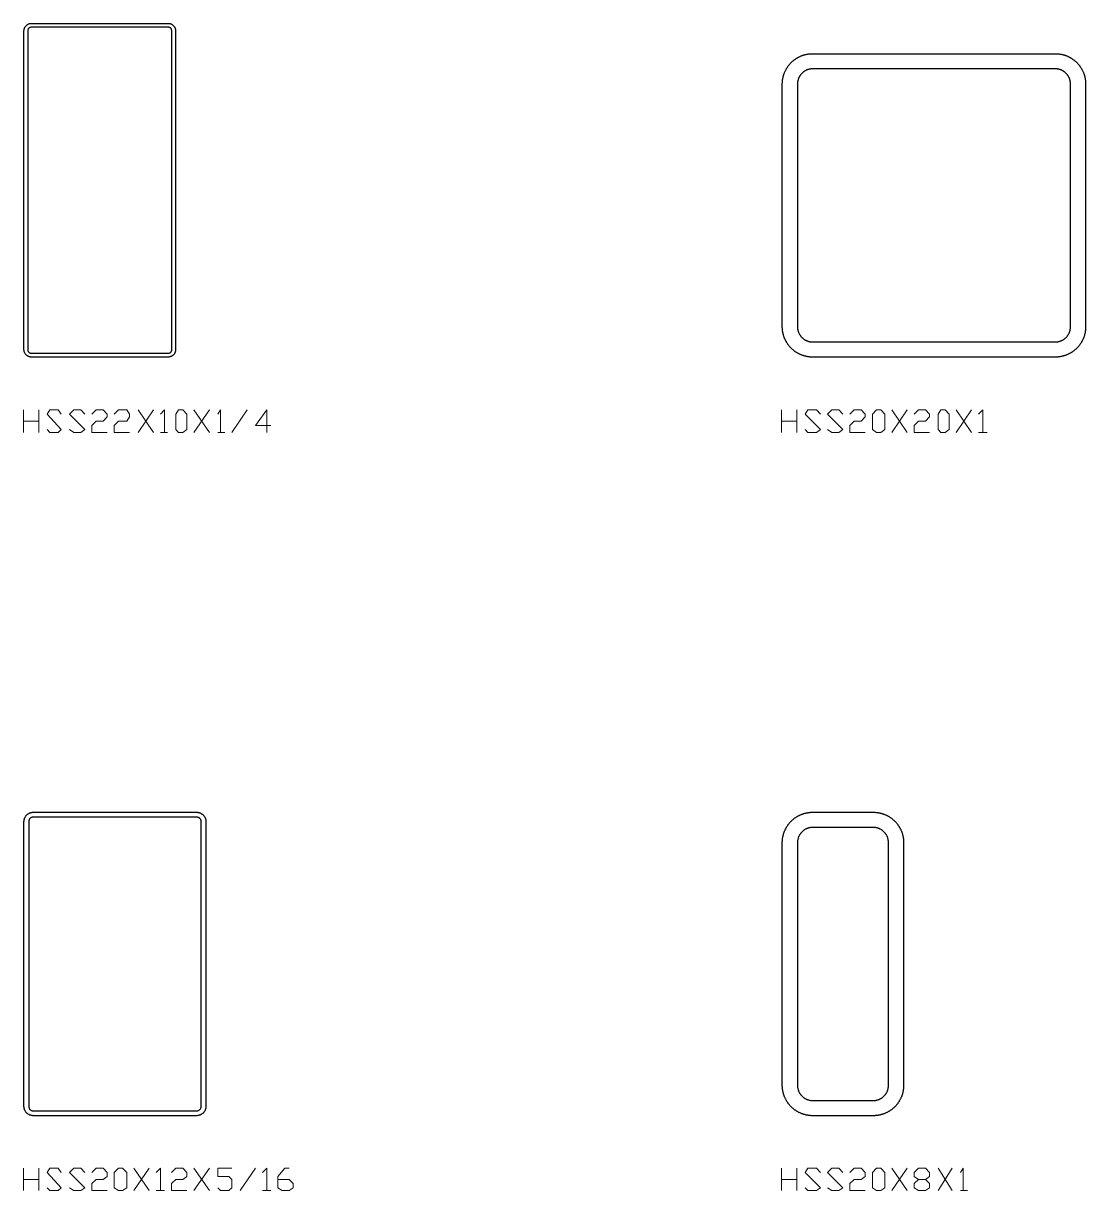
# Model space of a CAD drawing. Header units: inches. Extents: x 0 to 975, y -1305 to 34.
# Drawn here: x 650 to 720, y -204.9 to -128 of the extents above; entities that cross this region are included whole.
import ezdxf

# ---------------------------------------------------------------- set-up
doc = ezdxf.new("R2010")
doc.units = ezdxf.units.IN
doc.header["$MEASUREMENT"] = 0
doc.layers.add('AISC_STEEL', color=7, linetype='Continuous')

msp = doc.modelspace()

# ---------------------------------------------------------------- linework, layer by layer
at = {"color": 3, "lineweight": 0}
for p, q in [((649.959, -154.959), (649.959, -153.484)), ((650.973, -153.484), (650.973, -154.959)), ((657.521, -153.484), (658.535, -154.959)), ((657.521, -154.959), (658.535, -153.484)), ((661.209, -153.484), (662.224, -154.959)), ((661.209, -154.959), (662.224, -153.484)), ((663.699, -154.959), (664.714, -153.484)), ((699.94, -154.959), (699.94, -153.484)), ((700.955, -153.484), (700.955, -154.959)), ((707.226, -153.484), (708.24, -154.959)), ((707.226, -154.959), (708.24, -153.484)), ((711.468, -153.484), (712.482, -154.959)), ((711.468, -154.959), (712.482, -153.484)), ((649.959, -154.221), (650.973, -154.221)), ((699.94, -154.221), (700.955, -154.221)), ((658.996, -154.959), (659.457, -154.959)), ((660.195, -154.959), (660.195, -154.959)), ((662.777, -154.959), (663.238, -154.959)), ((706.211, -154.959), (706.211, -154.959)), ((710.453, -154.959), (710.453, -154.959)), ((712.943, -154.959), (713.496, -154.959)), ((649.959, -204.941), (649.959, -203.465)), ((650.973, -203.465), (650.973, -204.941)), ((657.244, -203.465), (658.259, -204.941)), ((657.244, -204.941), (658.259, -203.465)), ((661.209, -203.465), (662.224, -204.941)), ((661.209, -204.941), (662.224, -203.465)), ((664.253, -204.941), (665.267, -203.465)), ((699.94, -204.941), (699.94, -203.465)), ((700.955, -203.465), (700.955, -204.941)), ((707.226, -203.465), (708.24, -204.941)), ((707.226, -204.941), (708.24, -203.465)), ((710.269, -203.465), (711.191, -204.941)), ((710.269, -204.941), (711.191, -203.465)), ((649.959, -204.203), (650.973, -204.203)), ((699.94, -204.203), (700.955, -204.203)), ((656.23, -204.941), (656.23, -204.941)), ((658.72, -204.941), (659.273, -204.941)), ((665.728, -204.941), (666.281, -204.941)), ((706.211, -204.941), (706.211, -204.941)), ((711.744, -204.941), (712.205, -204.941))]:
    msp.add_line(p, q, dxfattribs=at)
for points in [[(651.527, -154.775), (651.711, -154.959), (652.264, -154.959), (652.449, -154.775), (651.527, -153.76), (651.711, -153.484), (652.264, -153.484), (652.449, -153.76)], [(653.002, -154.775), (653.279, -154.959), (653.74, -154.959), (654.017, -154.775), (653.002, -153.76), (653.279, -153.484), (653.74, -153.484), (654.017, -153.76)], [(654.478, -153.76), (654.754, -153.484), (655.215, -153.484), (655.492, -153.76), (655.492, -153.945), (655.215, -154.221), (654.754, -154.221), (654.478, -154.498), (654.478, -154.959), (655.492, -154.959)], [(655.953, -153.76), (656.23, -153.484), (656.783, -153.484), (656.968, -153.76), (656.968, -153.945), (656.783, -154.221), (656.23, -154.221), (655.953, -154.498), (655.953, -154.959), (656.968, -154.959)], [(658.996, -153.76), (659.273, -153.484), (659.273, -154.959)], [(662.777, -153.76), (662.962, -153.484), (662.962, -154.959)], [(666.281, -154.498), (665.267, -154.498), (666.005, -153.484), (666.005, -154.959)], [(701.508, -154.775), (701.693, -154.959), (702.246, -154.959), (702.523, -154.775), (701.508, -153.76), (701.693, -153.484), (702.246, -153.484), (702.523, -153.76)], [(702.984, -154.775), (703.26, -154.959), (703.721, -154.959), (703.998, -154.775), (702.984, -153.76), (703.26, -153.484), (703.721, -153.484), (703.998, -153.76)], [(704.459, -153.76), (704.736, -153.484), (705.197, -153.484), (705.473, -153.76), (705.473, -153.945), (705.197, -154.221), (704.736, -154.221), (704.459, -154.498), (704.459, -154.959), (705.473, -154.959)], [(708.701, -153.76), (708.978, -153.484), (709.439, -153.484), (709.715, -153.76), (709.715, -153.945), (709.439, -154.221), (708.978, -154.221), (708.701, -154.498), (708.701, -154.959), (709.715, -154.959)], [(712.943, -153.76), (713.22, -153.484), (713.22, -154.959)], [(651.527, -204.756), (651.711, -204.941), (652.264, -204.941), (652.449, -204.756), (651.527, -203.742), (651.711, -203.465), (652.264, -203.465), (652.449, -203.742)], [(653.002, -204.756), (653.279, -204.941), (653.74, -204.941), (654.017, -204.756), (653.002, -203.742), (653.279, -203.465), (653.74, -203.465), (654.017, -203.742)], [(654.478, -203.742), (654.754, -203.465), (655.215, -203.465), (655.492, -203.742), (655.492, -204.018), (655.215, -204.203), (654.754, -204.203), (654.478, -204.479), (654.478, -204.941), (655.492, -204.941)], [(658.72, -203.742), (658.996, -203.465), (658.996, -204.941)], [(659.734, -203.742), (660.011, -203.465), (660.472, -203.465), (660.748, -203.742), (660.748, -204.018), (660.472, -204.203), (660.011, -204.203), (659.734, -204.479), (659.734, -204.941), (660.748, -204.941)], [(662.777, -204.756), (662.962, -204.941), (663.515, -204.941), (663.699, -204.756), (663.699, -204.203), (663.515, -204.018), (662.777, -204.018), (662.777, -203.465), (663.699, -203.465)], [(665.728, -203.742), (666.005, -203.465), (666.005, -204.941)], [(666.742, -204.203), (667.48, -204.203), (667.757, -204.479), (667.757, -204.756), (667.48, -204.941), (667.019, -204.941), (666.742, -204.756), (666.742, -204.018), (667.204, -203.465), (667.48, -203.465)], [(701.508, -204.756), (701.693, -204.941), (702.246, -204.941), (702.523, -204.756), (701.508, -203.742), (701.693, -203.465), (702.246, -203.465), (702.523, -203.742)], [(702.984, -204.756), (703.26, -204.941), (703.721, -204.941), (703.998, -204.756), (702.984, -203.742), (703.26, -203.465), (703.721, -203.465), (703.998, -203.742)], [(704.459, -203.742), (704.736, -203.465), (705.197, -203.465), (705.473, -203.742), (705.473, -204.018), (705.197, -204.203), (704.736, -204.203), (704.459, -204.479), (704.459, -204.941), (705.473, -204.941)], [(709.439, -204.203), (709.715, -204.479), (709.715, -204.756), (709.439, -204.941), (708.978, -204.941), (708.701, -204.756), (708.701, -204.479), (708.978, -204.203), (709.439, -204.203), (709.715, -204.018), (709.715, -203.742), (709.439, -203.465), (708.978, -203.465), (708.701, -203.742), (708.701, -204.018), (708.978, -204.203)], [(711.744, -203.742), (711.929, -203.465), (711.929, -204.941)]]:
    msp.add_lwpolyline(points, dxfattribs=at)
for points in [[(660.195, -154.959), (660.011, -154.775), (660.011, -153.76), (660.195, -153.484), (660.472, -153.484), (660.748, -153.76), (660.748, -154.775), (660.472, -154.959)], [(706.211, -154.959), (705.935, -154.775), (705.935, -153.76), (706.211, -153.484), (706.488, -153.484), (706.764, -153.76), (706.764, -154.775), (706.488, -154.959)], [(710.453, -154.959), (710.269, -154.775), (710.269, -153.76), (710.453, -153.484), (710.73, -153.484), (711.006, -153.76), (711.006, -154.775), (710.73, -154.959)], [(656.23, -204.941), (655.953, -204.756), (655.953, -203.742), (656.23, -203.465), (656.506, -203.465), (656.783, -203.742), (656.783, -204.756), (656.506, -204.941)], [(706.211, -204.941), (705.935, -204.756), (705.935, -203.742), (706.211, -203.465), (706.488, -203.465), (706.764, -203.742), (706.764, -204.756), (706.488, -204.941)]]:
    msp.add_lwpolyline(points, close=True, dxfattribs=at)
at = {"layer": 'AISC_STEEL'}
for points in [[(659.5, -128), (659.529, -128.001), (659.558, -128.003), (659.587, -128.008), (659.615, -128.013), (659.643, -128.021), (659.671, -128.03), (659.698, -128.041), (659.724, -128.053), (659.75, -128.067), (659.775, -128.082), (659.799, -128.099), (659.821, -128.117), (659.843, -128.136), (659.864, -128.157), (659.883, -128.179), (659.901, -128.201), (659.918, -128.225), (659.933, -128.25), (659.947, -128.276), (659.959, -128.302), (659.97, -128.329), (659.979, -128.357), (659.987, -128.385), (659.992, -128.413), (659.997, -128.442), (659.999, -128.471), (660, -128.5), (660, -149.5), (659.999, -149.529), (659.997, -149.558), (659.992, -149.587), (659.987, -149.615), (659.979, -149.643), (659.97, -149.671), (659.959, -149.698), (659.947, -149.724), (659.933, -149.75), (659.918, -149.775), (659.901, -149.799), (659.883, -149.821), (659.864, -149.843), (659.843, -149.864), (659.821, -149.883), (659.799, -149.901), (659.775, -149.918), (659.75, -149.933), (659.724, -149.947), (659.698, -149.959), (659.671, -149.97), (659.643, -149.979), (659.615, -149.987), (659.587, -149.992), (659.558, -149.997), (659.529, -149.999), (659.5, -150), (650.5, -150), (650.471, -149.999), (650.442, -149.997), (650.413, -149.992), (650.385, -149.987), (650.357, -149.979), (650.329, -149.97), (650.302, -149.959), (650.276, -149.947), (650.25, -149.933), (650.225, -149.918), (650.201, -149.901), (650.179, -149.883), (650.157, -149.864), (650.136, -149.843), (650.117, -149.821), (650.099, -149.799), (650.082, -149.775), (650.067, -149.75), (650.053, -149.724), (650.041, -149.698), (650.03, -149.671), (650.021, -149.643), (650.013, -149.615), (650.008, -149.587), (650.003, -149.558), (650.001, -149.529), (650, -149.5), (650, -128.5), (650.001, -128.471), (650.003, -128.442), (650.008, -128.413), (650.013, -128.385), (650.021, -128.357), (650.03, -128.329), (650.041, -128.302), (650.053, -128.276), (650.067, -128.25), (650.082, -128.225), (650.099, -128.201), (650.117, -128.179), (650.136, -128.157), (650.157, -128.136), (650.179, -128.117), (650.201, -128.099), (650.225, -128.082), (650.25, -128.067), (650.276, -128.053), (650.302, -128.041), (650.329, -128.03), (650.357, -128.021), (650.385, -128.013), (650.413, -128.008), (650.442, -128.003), (650.471, -128.001), (650.5, -128)], [(650.5, -128.25), (650.472, -128.252), (650.444, -128.256), (650.417, -128.264), (650.392, -128.275), (650.367, -128.288), (650.344, -128.305), (650.323, -128.323), (650.305, -128.344), (650.288, -128.367), (650.275, -128.392), (650.264, -128.417), (650.256, -128.444), (650.252, -128.472), (650.25, -128.5), (650.25, -149.5), (650.252, -149.528), (650.256, -149.556), (650.264, -149.583), (650.275, -149.608), (650.288, -149.633), (650.305, -149.656), (650.323, -149.677), (650.344, -149.695), (650.367, -149.712), (650.392, -149.725), (650.417, -149.736), (650.444, -149.744), (650.472, -149.748), (650.5, -149.75), (659.5, -149.75), (659.528, -149.748), (659.556, -149.744), (659.583, -149.736), (659.608, -149.725), (659.633, -149.712), (659.656, -149.695), (659.677, -149.677), (659.695, -149.656), (659.712, -149.633), (659.725, -149.608), (659.736, -149.583), (659.744, -149.556), (659.748, -149.528), (659.75, -149.5), (659.75, -128.5), (659.748, -128.472), (659.744, -128.444), (659.736, -128.417), (659.725, -128.392), (659.712, -128.367), (659.695, -128.344), (659.677, -128.323), (659.656, -128.305), (659.633, -128.288), (659.608, -128.275), (659.583, -128.264), (659.556, -128.256), (659.528, -128.252), (659.5, -128.25)], [(718, -130), (718.033, -130), (718.065, -130.001), (718.098, -130.002), (718.131, -130.004), (718.163, -130.007), (718.196, -130.01), (718.229, -130.013), (718.261, -130.017), (718.293, -130.022), (718.326, -130.027), (718.358, -130.032), (718.39, -130.038), (718.422, -130.045), (718.454, -130.052), (718.486, -130.06), (718.518, -130.068), (718.549, -130.077), (718.581, -130.086), (718.612, -130.096), (718.643, -130.106), (718.674, -130.117), (718.705, -130.128), (718.735, -130.14), (718.765, -130.152), (718.795, -130.165), (718.825, -130.178), (718.855, -130.192), (718.885, -130.206), (718.914, -130.221), (718.943, -130.236), (718.972, -130.252), (719, -130.268), (719.028, -130.285), (719.056, -130.302), (719.084, -130.319), (719.111, -130.337), (719.138, -130.355), (719.165, -130.374), (719.191, -130.394), (719.218, -130.413), (719.243, -130.433), (719.269, -130.454), (719.294, -130.475), (719.319, -130.496), (719.343, -130.518), (719.367, -130.54), (719.391, -130.563), (719.414, -130.586), (719.437, -130.609), (719.46, -130.633), (719.482, -130.657), (719.504, -130.681), (719.525, -130.706), (719.546, -130.731), (719.567, -130.757), (719.587, -130.782), (719.606, -130.809), (719.626, -130.835), (719.645, -130.862), (719.663, -130.889), (719.681, -130.916), (719.698, -130.944), (719.715, -130.972), (719.732, -131), (719.748, -131.028), (719.764, -131.057), (719.779, -131.086), (719.794, -131.115), (719.808, -131.145), (719.822, -131.175), (719.835, -131.205), (719.848, -131.235), (719.86, -131.265), (719.872, -131.295), (719.883, -131.326), (719.894, -131.357), (719.904, -131.388), (719.914, -131.419), (719.923, -131.451), (719.932, -131.482), (719.94, -131.514), (719.948, -131.546), (719.955, -131.578), (719.962, -131.61), (719.968, -131.642), (719.973, -131.674), (719.978, -131.707), (719.983, -131.739), (719.987, -131.771), (719.99, -131.804), (719.993, -131.837), (719.996, -131.869), (719.998, -131.902), (719.999, -131.935), (720, -131.967), (720, -132), (720, -148), (720, -148.033), (719.999, -148.065), (719.998, -148.098), (719.996, -148.131), (719.993, -148.163), (719.99, -148.196), (719.987, -148.229), (719.983, -148.261), (719.978, -148.293), (719.973, -148.326), (719.968, -148.358), (719.962, -148.39), (719.955, -148.422), (719.948, -148.454), (719.94, -148.486), (719.932, -148.518), (719.923, -148.549), (719.914, -148.581), (719.904, -148.612), (719.894, -148.643), (719.883, -148.674), (719.872, -148.705), (719.86, -148.735), (719.848, -148.765), (719.835, -148.795), (719.822, -148.825), (719.808, -148.855), (719.794, -148.885), (719.779, -148.914), (719.764, -148.943), (719.748, -148.972), (719.732, -149), (719.715, -149.028), (719.698, -149.056), (719.681, -149.084), (719.663, -149.111), (719.645, -149.138), (719.626, -149.165), (719.606, -149.191), (719.587, -149.218), (719.567, -149.243), (719.546, -149.269), (719.525, -149.294), (719.504, -149.319), (719.482, -149.343), (719.46, -149.367), (719.437, -149.391), (719.414, -149.414), (719.391, -149.437), (719.367, -149.46), (719.343, -149.482), (719.319, -149.504), (719.294, -149.525), (719.269, -149.546), (719.243, -149.567), (719.218, -149.587), (719.191, -149.606), (719.165, -149.626), (719.138, -149.645), (719.111, -149.663), (719.084, -149.681), (719.056, -149.698), (719.028, -149.715), (719, -149.732), (718.972, -149.748), (718.943, -149.764), (718.914, -149.779), (718.885, -149.794), (718.855, -149.808), (718.825, -149.822), (718.795, -149.835), (718.765, -149.848), (718.735, -149.86), (718.705, -149.872), (718.674, -149.883), (718.643, -149.894), (718.612, -149.904), (718.581, -149.914), (718.549, -149.923), (718.518, -149.932), (718.486, -149.94), (718.454, -149.948), (718.422, -149.955), (718.39, -149.962), (718.358, -149.968), (718.326, -149.973), (718.293, -149.978), (718.261, -149.983), (718.229, -149.987), (718.196, -149.99), (718.163, -149.993), (718.131, -149.996), (718.098, -149.998), (718.065, -149.999), (718.033, -150), (718, -150), (702, -150), (701.967, -150), (701.935, -149.999), (701.902, -149.998), (701.869, -149.996), (701.837, -149.993), (701.804, -149.99), (701.771, -149.987), (701.739, -149.983), (701.707, -149.978), (701.674, -149.973), (701.642, -149.968), (701.61, -149.962), (701.578, -149.955), (701.546, -149.948), (701.514, -149.94), (701.482, -149.932), (701.451, -149.923), (701.419, -149.914), (701.388, -149.904), (701.357, -149.894), (701.326, -149.883), (701.295, -149.872), (701.265, -149.86), (701.235, -149.848), (701.205, -149.835), (701.175, -149.822), (701.145, -149.808), (701.115, -149.794), (701.086, -149.779), (701.057, -149.764), (701.028, -149.748), (701, -149.732), (700.972, -149.715), (700.944, -149.698), (700.916, -149.681), (700.889, -149.663), (700.862, -149.645), (700.835, -149.626), (700.809, -149.606), (700.782, -149.587), (700.757, -149.567), (700.731, -149.546), (700.706, -149.525), (700.681, -149.504), (700.657, -149.482), (700.633, -149.46), (700.609, -149.437), (700.586, -149.414), (700.563, -149.391), (700.54, -149.367), (700.518, -149.343), (700.496, -149.319), (700.475, -149.294), (700.454, -149.269), (700.433, -149.243), (700.413, -149.218), (700.394, -149.191), (700.374, -149.165), (700.355, -149.138), (700.337, -149.111), (700.319, -149.084), (700.302, -149.056), (700.285, -149.028), (700.268, -149), (700.252, -148.972), (700.236, -148.943), (700.221, -148.914), (700.206, -148.885), (700.192, -148.855), (700.178, -148.825), (700.165, -148.795), (700.152, -148.765), (700.14, -148.735), (700.128, -148.705), (700.117, -148.674), (700.106, -148.643), (700.096, -148.612), (700.086, -148.581), (700.077, -148.549), (700.068, -148.518), (700.06, -148.486), (700.052, -148.454), (700.045, -148.422), (700.038, -148.39), (700.032, -148.358), (700.027, -148.326), (700.022, -148.293), (700.017, -148.261), (700.013, -148.229), (700.01, -148.196), (700.007, -148.163), (700.004, -148.131), (700.002, -148.098), (700.001, -148.065), (700, -148.033), (700, -148), (700, -132), (700, -131.967), (700.001, -131.935), (700.002, -131.902), (700.004, -131.869), (700.007, -131.837), (700.01, -131.804), (700.013, -131.771), (700.017, -131.739), (700.022, -131.707), (700.027, -131.674), (700.032, -131.642), (700.038, -131.61), (700.045, -131.578), (700.052, -131.546), (700.06, -131.514), (700.068, -131.482), (700.077, -131.451), (700.086, -131.419), (700.096, -131.388), (700.106, -131.357), (700.117, -131.326), (700.128, -131.295), (700.14, -131.265), (700.152, -131.235), (700.165, -131.205), (700.178, -131.175), (700.192, -131.145), (700.206, -131.115), (700.221, -131.086), (700.236, -131.057), (700.252, -131.028), (700.268, -131), (700.285, -130.972), (700.302, -130.944), (700.319, -130.916), (700.337, -130.889), (700.355, -130.862), (700.374, -130.835), (700.394, -130.809), (700.413, -130.782), (700.433, -130.757), (700.454, -130.731), (700.475, -130.706), (700.496, -130.681), (700.518, -130.657), (700.54, -130.633), (700.563, -130.609), (700.586, -130.586), (700.609, -130.563), (700.633, -130.54), (700.657, -130.518), (700.681, -130.496), (700.706, -130.475), (700.731, -130.454), (700.757, -130.433), (700.782, -130.413), (700.809, -130.394), (700.835, -130.374), (700.862, -130.355), (700.889, -130.337), (700.916, -130.319), (700.944, -130.302), (700.972, -130.285), (701, -130.268), (701.028, -130.252), (701.057, -130.236), (701.086, -130.221), (701.115, -130.206), (701.145, -130.192), (701.175, -130.178), (701.205, -130.165), (701.235, -130.152), (701.265, -130.14), (701.295, -130.128), (701.326, -130.117), (701.357, -130.106), (701.388, -130.096), (701.419, -130.086), (701.451, -130.077), (701.482, -130.068), (701.514, -130.06), (701.546, -130.052), (701.578, -130.045), (701.61, -130.038), (701.642, -130.032), (701.674, -130.027), (701.707, -130.022), (701.739, -130.017), (701.771, -130.013), (701.804, -130.01), (701.837, -130.007), (701.869, -130.004), (701.902, -130.002), (701.935, -130.001), (701.967, -130), (702, -130)], [(702, -131), (701.97, -131), (701.941, -131.002), (701.911, -131.004), (701.882, -131.007), (701.852, -131.011), (701.823, -131.016), (701.794, -131.021), (701.765, -131.028), (701.736, -131.035), (701.708, -131.044), (701.68, -131.053), (701.652, -131.063), (701.624, -131.073), (701.597, -131.085), (701.57, -131.097), (701.543, -131.11), (701.517, -131.124), (701.491, -131.139), (701.466, -131.154), (701.441, -131.171), (701.417, -131.188), (701.393, -131.205), (701.37, -131.223), (701.347, -131.242), (701.325, -131.262), (701.303, -131.282), (701.282, -131.303), (701.262, -131.325), (701.242, -131.347), (701.223, -131.37), (701.205, -131.393), (701.188, -131.417), (701.171, -131.441), (701.154, -131.466), (701.139, -131.491), (701.124, -131.517), (701.11, -131.543), (701.097, -131.57), (701.085, -131.597), (701.073, -131.624), (701.063, -131.652), (701.053, -131.68), (701.044, -131.708), (701.035, -131.736), (701.028, -131.765), (701.021, -131.794), (701.016, -131.823), (701.011, -131.852), (701.007, -131.882), (701.004, -131.911), (701.002, -131.941), (701, -131.97), (701, -132), (701, -148), (701, -148.03), (701.002, -148.059), (701.004, -148.089), (701.007, -148.118), (701.011, -148.148), (701.016, -148.177), (701.021, -148.206), (701.028, -148.235), (701.035, -148.264), (701.044, -148.292), (701.053, -148.32), (701.063, -148.348), (701.073, -148.376), (701.085, -148.403), (701.097, -148.43), (701.11, -148.457), (701.124, -148.483), (701.139, -148.509), (701.154, -148.534), (701.171, -148.559), (701.188, -148.583), (701.205, -148.607), (701.223, -148.63), (701.242, -148.653), (701.262, -148.675), (701.282, -148.697), (701.303, -148.718), (701.325, -148.738), (701.347, -148.758), (701.37, -148.777), (701.393, -148.795), (701.417, -148.812), (701.441, -148.829), (701.466, -148.846), (701.491, -148.861), (701.517, -148.876), (701.543, -148.89), (701.57, -148.903), (701.597, -148.915), (701.624, -148.927), (701.652, -148.937), (701.68, -148.947), (701.708, -148.956), (701.736, -148.965), (701.765, -148.972), (701.794, -148.979), (701.823, -148.984), (701.852, -148.989), (701.882, -148.993), (701.911, -148.996), (701.941, -148.998), (701.97, -149), (702, -149), (718, -149), (718.03, -149), (718.059, -148.998), (718.089, -148.996), (718.118, -148.993), (718.148, -148.989), (718.177, -148.984), (718.206, -148.979), (718.235, -148.972), (718.264, -148.965), (718.292, -148.956), (718.32, -148.947), (718.348, -148.937), (718.376, -148.927), (718.403, -148.915), (718.43, -148.903), (718.457, -148.89), (718.483, -148.876), (718.509, -148.861), (718.534, -148.846), (718.559, -148.829), (718.583, -148.812), (718.607, -148.795), (718.63, -148.777), (718.653, -148.758), (718.675, -148.738), (718.697, -148.718), (718.718, -148.697), (718.738, -148.675), (718.758, -148.653), (718.777, -148.63), (718.795, -148.607), (718.812, -148.583), (718.829, -148.559), (718.846, -148.534), (718.861, -148.509), (718.876, -148.483), (718.89, -148.457), (718.903, -148.43), (718.915, -148.403), (718.927, -148.376), (718.937, -148.348), (718.947, -148.32), (718.956, -148.292), (718.965, -148.264), (718.972, -148.235), (718.979, -148.206), (718.984, -148.177), (718.989, -148.148), (718.993, -148.118), (718.996, -148.089), (718.998, -148.059), (719, -148.03), (719, -148), (719, -132), (719, -131.97), (718.998, -131.941), (718.996, -131.911), (718.993, -131.882), (718.989, -131.852), (718.984, -131.823), (718.979, -131.794), (718.972, -131.765), (718.965, -131.736), (718.956, -131.708), (718.947, -131.68), (718.937, -131.652), (718.927, -131.624), (718.915, -131.597), (718.903, -131.57), (718.89, -131.543), (718.876, -131.517), (718.861, -131.491), (718.846, -131.466), (718.829, -131.441), (718.812, -131.417), (718.795, -131.393), (718.777, -131.37), (718.758, -131.347), (718.738, -131.325), (718.718, -131.303), (718.697, -131.282), (718.675, -131.262), (718.653, -131.242), (718.63, -131.223), (718.607, -131.205), (718.583, -131.188), (718.559, -131.171), (718.534, -131.154), (718.509, -131.139), (718.483, -131.124), (718.457, -131.11), (718.43, -131.097), (718.403, -131.085), (718.376, -131.073), (718.348, -131.063), (718.32, -131.053), (718.292, -131.044), (718.264, -131.035), (718.235, -131.028), (718.206, -131.021), (718.177, -131.016), (718.148, -131.011), (718.118, -131.007), (718.089, -131.004), (718.059, -131.002), (718.03, -131), (718, -131)], [(661.375, -180), (661.405, -180.001), (661.434, -180.003), (661.464, -180.006), (661.493, -180.011), (661.522, -180.018), (661.551, -180.025), (661.579, -180.034), (661.607, -180.045), (661.635, -180.056), (661.661, -180.069), (661.688, -180.084), (661.713, -180.099), (661.738, -180.116), (661.761, -180.134), (661.784, -180.153), (661.806, -180.173), (661.827, -180.194), (661.847, -180.216), (661.866, -180.239), (661.884, -180.262), (661.901, -180.287), (661.916, -180.312), (661.931, -180.339), (661.944, -180.365), (661.955, -180.393), (661.966, -180.421), (661.975, -180.449), (661.982, -180.478), (661.989, -180.507), (661.994, -180.536), (661.997, -180.566), (661.999, -180.595), (662, -180.625), (662, -199.375), (661.999, -199.405), (661.997, -199.434), (661.994, -199.464), (661.989, -199.493), (661.982, -199.522), (661.975, -199.551), (661.966, -199.579), (661.955, -199.607), (661.944, -199.635), (661.931, -199.661), (661.916, -199.688), (661.901, -199.713), (661.884, -199.738), (661.866, -199.761), (661.847, -199.784), (661.827, -199.806), (661.806, -199.827), (661.784, -199.847), (661.761, -199.866), (661.738, -199.884), (661.713, -199.901), (661.688, -199.916), (661.661, -199.931), (661.635, -199.944), (661.607, -199.955), (661.579, -199.966), (661.551, -199.975), (661.522, -199.982), (661.493, -199.989), (661.464, -199.994), (661.434, -199.997), (661.405, -199.999), (661.375, -200), (650.625, -200), (650.595, -199.999), (650.566, -199.997), (650.536, -199.994), (650.507, -199.989), (650.478, -199.982), (650.449, -199.975), (650.421, -199.966), (650.393, -199.955), (650.365, -199.944), (650.339, -199.931), (650.312, -199.916), (650.287, -199.901), (650.262, -199.884), (650.239, -199.866), (650.216, -199.847), (650.194, -199.827), (650.173, -199.806), (650.153, -199.784), (650.134, -199.761), (650.116, -199.738), (650.099, -199.713), (650.084, -199.688), (650.069, -199.661), (650.056, -199.635), (650.045, -199.607), (650.034, -199.579), (650.025, -199.551), (650.018, -199.522), (650.011, -199.493), (650.006, -199.464), (650.003, -199.434), (650.001, -199.405), (650, -199.375), (650, -180.625), (650.001, -180.595), (650.003, -180.566), (650.006, -180.536), (650.011, -180.507), (650.018, -180.478), (650.025, -180.449), (650.034, -180.421), (650.045, -180.393), (650.056, -180.365), (650.069, -180.339), (650.084, -180.312), (650.099, -180.287), (650.116, -180.262), (650.134, -180.239), (650.153, -180.216), (650.173, -180.194), (650.194, -180.173), (650.216, -180.153), (650.239, -180.134), (650.262, -180.116), (650.287, -180.099), (650.312, -180.084), (650.339, -180.069), (650.365, -180.056), (650.393, -180.045), (650.421, -180.034), (650.449, -180.025), (650.478, -180.018), (650.507, -180.011), (650.536, -180.006), (650.566, -180.003), (650.595, -180.001), (650.625, -180)], [(706, -180), (706.033, -180), (706.065, -180.001), (706.098, -180.002), (706.131, -180.004), (706.163, -180.007), (706.196, -180.01), (706.229, -180.013), (706.261, -180.017), (706.293, -180.022), (706.326, -180.027), (706.358, -180.032), (706.39, -180.038), (706.422, -180.045), (706.454, -180.052), (706.486, -180.06), (706.518, -180.068), (706.549, -180.077), (706.581, -180.086), (706.612, -180.096), (706.643, -180.106), (706.674, -180.117), (706.705, -180.128), (706.735, -180.14), (706.765, -180.152), (706.795, -180.165), (706.825, -180.178), (706.855, -180.192), (706.885, -180.206), (706.914, -180.221), (706.943, -180.236), (706.972, -180.252), (707, -180.268), (707.028, -180.285), (707.056, -180.302), (707.084, -180.319), (707.111, -180.337), (707.138, -180.355), (707.165, -180.374), (707.191, -180.394), (707.218, -180.413), (707.243, -180.433), (707.269, -180.454), (707.294, -180.475), (707.319, -180.496), (707.343, -180.518), (707.367, -180.54), (707.391, -180.563), (707.414, -180.586), (707.437, -180.609), (707.46, -180.633), (707.482, -180.657), (707.504, -180.681), (707.525, -180.706), (707.546, -180.731), (707.567, -180.757), (707.587, -180.782), (707.606, -180.809), (707.626, -180.835), (707.645, -180.862), (707.663, -180.889), (707.681, -180.916), (707.698, -180.944), (707.715, -180.972), (707.732, -181), (707.748, -181.028), (707.764, -181.057), (707.779, -181.086), (707.794, -181.115), (707.808, -181.145), (707.822, -181.175), (707.835, -181.205), (707.848, -181.235), (707.86, -181.265), (707.872, -181.295), (707.883, -181.326), (707.894, -181.357), (707.904, -181.388), (707.914, -181.419), (707.923, -181.451), (707.932, -181.482), (707.94, -181.514), (707.948, -181.546), (707.955, -181.578), (707.962, -181.61), (707.968, -181.642), (707.973, -181.674), (707.978, -181.707), (707.983, -181.739), (707.987, -181.771), (707.99, -181.804), (707.993, -181.837), (707.996, -181.869), (707.998, -181.902), (707.999, -181.935), (708, -181.967), (708, -182), (708, -198), (708, -198.033), (707.999, -198.065), (707.998, -198.098), (707.996, -198.131), (707.993, -198.163), (707.99, -198.196), (707.987, -198.229), (707.983, -198.261), (707.978, -198.293), (707.973, -198.326), (707.968, -198.358), (707.962, -198.39), (707.955, -198.422), (707.948, -198.454), (707.94, -198.486), (707.932, -198.518), (707.923, -198.549), (707.914, -198.581), (707.904, -198.612), (707.894, -198.643), (707.883, -198.674), (707.872, -198.705), (707.86, -198.735), (707.848, -198.765), (707.835, -198.795), (707.822, -198.825), (707.808, -198.855), (707.794, -198.885), (707.779, -198.914), (707.764, -198.943), (707.748, -198.972), (707.732, -199), (707.715, -199.028), (707.698, -199.056), (707.681, -199.084), (707.663, -199.111), (707.645, -199.138), (707.626, -199.165), (707.606, -199.191), (707.587, -199.218), (707.567, -199.243), (707.546, -199.269), (707.525, -199.294), (707.504, -199.319), (707.482, -199.343), (707.46, -199.367), (707.437, -199.391), (707.414, -199.414), (707.391, -199.437), (707.367, -199.46), (707.343, -199.482), (707.319, -199.504), (707.294, -199.525), (707.269, -199.546), (707.243, -199.567), (707.218, -199.587), (707.191, -199.606), (707.165, -199.626), (707.138, -199.645), (707.111, -199.663), (707.084, -199.681), (707.056, -199.698), (707.028, -199.715), (707, -199.732), (706.972, -199.748), (706.943, -199.764), (706.914, -199.779), (706.885, -199.794), (706.855, -199.808), (706.825, -199.822), (706.795, -199.835), (706.765, -199.848), (706.735, -199.86), (706.705, -199.872), (706.674, -199.883), (706.643, -199.894), (706.612, -199.904), (706.581, -199.914), (706.549, -199.923), (706.518, -199.932), (706.486, -199.94), (706.454, -199.948), (706.422, -199.955), (706.39, -199.962), (706.358, -199.968), (706.326, -199.973), (706.293, -199.978), (706.261, -199.983), (706.229, -199.987), (706.196, -199.99), (706.163, -199.993), (706.131, -199.996), (706.098, -199.998), (706.065, -199.999), (706.033, -200), (706, -200), (702, -200), (701.967, -200), (701.935, -199.999), (701.902, -199.998), (701.869, -199.996), (701.837, -199.993), (701.804, -199.99), (701.771, -199.987), (701.739, -199.983), (701.707, -199.978), (701.674, -199.973), (701.642, -199.968), (701.61, -199.962), (701.578, -199.955), (701.546, -199.948), (701.514, -199.94), (701.482, -199.932), (701.451, -199.923), (701.419, -199.914), (701.388, -199.904), (701.357, -199.894), (701.326, -199.883), (701.295, -199.872), (701.265, -199.86), (701.235, -199.848), (701.205, -199.835), (701.175, -199.822), (701.145, -199.808), (701.115, -199.794), (701.086, -199.779), (701.057, -199.764), (701.028, -199.748), (701, -199.732), (700.972, -199.715), (700.944, -199.698), (700.916, -199.681), (700.889, -199.663), (700.862, -199.645), (700.835, -199.626), (700.809, -199.606), (700.782, -199.587), (700.757, -199.567), (700.731, -199.546), (700.706, -199.525), (700.681, -199.504), (700.657, -199.482), (700.633, -199.46), (700.609, -199.437), (700.586, -199.414), (700.563, -199.391), (700.54, -199.367), (700.518, -199.343), (700.496, -199.319), (700.475, -199.294), (700.454, -199.269), (700.433, -199.243), (700.413, -199.218), (700.394, -199.191), (700.374, -199.165), (700.355, -199.138), (700.337, -199.111), (700.319, -199.084), (700.302, -199.056), (700.285, -199.028), (700.268, -199), (700.252, -198.972), (700.236, -198.943), (700.221, -198.914), (700.206, -198.885), (700.192, -198.855), (700.178, -198.825), (700.165, -198.795), (700.152, -198.765), (700.14, -198.735), (700.128, -198.705), (700.117, -198.674), (700.106, -198.643), (700.096, -198.612), (700.086, -198.581), (700.077, -198.549), (700.068, -198.518), (700.06, -198.486), (700.052, -198.454), (700.045, -198.422), (700.038, -198.39), (700.032, -198.358), (700.027, -198.326), (700.022, -198.293), (700.017, -198.261), (700.013, -198.229), (700.01, -198.196), (700.007, -198.163), (700.004, -198.131), (700.002, -198.098), (700.001, -198.065), (700, -198.033), (700, -198), (700, -182), (700, -181.967), (700.001, -181.935), (700.002, -181.902), (700.004, -181.869), (700.007, -181.837), (700.01, -181.804), (700.013, -181.771), (700.017, -181.739), (700.022, -181.707), (700.027, -181.674), (700.032, -181.642), (700.038, -181.61), (700.045, -181.578), (700.052, -181.546), (700.06, -181.514), (700.068, -181.482), (700.077, -181.451), (700.086, -181.419), (700.096, -181.388), (700.106, -181.357), (700.117, -181.326), (700.128, -181.295), (700.14, -181.265), (700.152, -181.235), (700.165, -181.205), (700.178, -181.175), (700.192, -181.145), (700.206, -181.115), (700.221, -181.086), (700.236, -181.057), (700.252, -181.028), (700.268, -181), (700.285, -180.972), (700.302, -180.944), (700.319, -180.916), (700.337, -180.889), (700.355, -180.862), (700.374, -180.835), (700.394, -180.809), (700.413, -180.782), (700.433, -180.757), (700.454, -180.731), (700.475, -180.706), (700.496, -180.681), (700.518, -180.657), (700.54, -180.633), (700.563, -180.609), (700.586, -180.586), (700.609, -180.563), (700.633, -180.54), (700.657, -180.518), (700.681, -180.496), (700.706, -180.475), (700.731, -180.454), (700.757, -180.433), (700.782, -180.413), (700.809, -180.394), (700.835, -180.374), (700.862, -180.355), (700.889, -180.337), (700.916, -180.319), (700.944, -180.302), (700.972, -180.285), (701, -180.268), (701.028, -180.252), (701.057, -180.236), (701.086, -180.221), (701.115, -180.206), (701.145, -180.192), (701.175, -180.178), (701.205, -180.165), (701.235, -180.152), (701.265, -180.14), (701.295, -180.128), (701.326, -180.117), (701.357, -180.106), (701.388, -180.096), (701.419, -180.086), (701.451, -180.077), (701.482, -180.068), (701.514, -180.06), (701.546, -180.052), (701.578, -180.045), (701.61, -180.038), (701.642, -180.032), (701.674, -180.027), (701.707, -180.022), (701.739, -180.017), (701.771, -180.013), (701.804, -180.01), (701.837, -180.007), (701.869, -180.004), (701.902, -180.002), (701.935, -180.001), (701.967, -180), (702, -180)], [(650.625, -180.312), (650.596, -180.314), (650.568, -180.318), (650.539, -180.324), (650.512, -180.334), (650.486, -180.345), (650.46, -180.359), (650.437, -180.376), (650.414, -180.394), (650.394, -180.414), (650.376, -180.437), (650.359, -180.46), (650.345, -180.486), (650.334, -180.512), (650.324, -180.539), (650.318, -180.568), (650.314, -180.596), (650.312, -180.625), (650.312, -199.375), (650.314, -199.404), (650.318, -199.432), (650.324, -199.461), (650.334, -199.488), (650.345, -199.514), (650.359, -199.54), (650.376, -199.563), (650.394, -199.586), (650.414, -199.606), (650.437, -199.624), (650.46, -199.641), (650.486, -199.655), (650.512, -199.666), (650.539, -199.676), (650.568, -199.682), (650.596, -199.686), (650.625, -199.688), (661.375, -199.688), (661.404, -199.686), (661.432, -199.682), (661.461, -199.676), (661.488, -199.666), (661.514, -199.655), (661.54, -199.641), (661.563, -199.624), (661.586, -199.606), (661.606, -199.586), (661.624, -199.563), (661.641, -199.54), (661.655, -199.514), (661.666, -199.488), (661.676, -199.461), (661.682, -199.432), (661.686, -199.404), (661.688, -199.375), (661.688, -180.625), (661.686, -180.596), (661.682, -180.568), (661.676, -180.539), (661.666, -180.512), (661.655, -180.486), (661.641, -180.46), (661.624, -180.437), (661.606, -180.414), (661.586, -180.394), (661.563, -180.376), (661.54, -180.359), (661.514, -180.345), (661.488, -180.334), (661.461, -180.324), (661.432, -180.318), (661.404, -180.314), (661.375, -180.312)], [(702, -181), (701.97, -181), (701.941, -181.002), (701.911, -181.004), (701.882, -181.007), (701.852, -181.011), (701.823, -181.016), (701.794, -181.021), (701.765, -181.028), (701.736, -181.035), (701.708, -181.044), (701.68, -181.053), (701.652, -181.063), (701.624, -181.073), (701.597, -181.085), (701.57, -181.097), (701.543, -181.11), (701.517, -181.124), (701.491, -181.139), (701.466, -181.154), (701.441, -181.171), (701.417, -181.188), (701.393, -181.205), (701.37, -181.223), (701.347, -181.242), (701.325, -181.262), (701.303, -181.282), (701.282, -181.303), (701.262, -181.325), (701.242, -181.347), (701.223, -181.37), (701.205, -181.393), (701.188, -181.417), (701.171, -181.441), (701.154, -181.466), (701.139, -181.491), (701.124, -181.517), (701.11, -181.543), (701.097, -181.57), (701.085, -181.597), (701.073, -181.624), (701.063, -181.652), (701.053, -181.68), (701.044, -181.708), (701.035, -181.736), (701.028, -181.765), (701.021, -181.794), (701.016, -181.823), (701.011, -181.852), (701.007, -181.882), (701.004, -181.911), (701.002, -181.941), (701, -181.97), (701, -182), (701, -198), (701, -198.03), (701.002, -198.059), (701.004, -198.089), (701.007, -198.118), (701.011, -198.148), (701.016, -198.177), (701.021, -198.206), (701.028, -198.235), (701.035, -198.264), (701.044, -198.292), (701.053, -198.32), (701.063, -198.348), (701.073, -198.376), (701.085, -198.403), (701.097, -198.43), (701.11, -198.457), (701.124, -198.483), (701.139, -198.509), (701.154, -198.534), (701.171, -198.559), (701.188, -198.583), (701.205, -198.607), (701.223, -198.63), (701.242, -198.653), (701.262, -198.675), (701.282, -198.697), (701.303, -198.718), (701.325, -198.738), (701.347, -198.758), (701.37, -198.777), (701.393, -198.795), (701.417, -198.812), (701.441, -198.829), (701.466, -198.846), (701.491, -198.861), (701.517, -198.876), (701.543, -198.89), (701.57, -198.903), (701.597, -198.915), (701.624, -198.927), (701.652, -198.937), (701.68, -198.947), (701.708, -198.956), (701.736, -198.965), (701.765, -198.972), (701.794, -198.979), (701.823, -198.984), (701.852, -198.989), (701.882, -198.993), (701.911, -198.996), (701.941, -198.998), (701.97, -199), (702, -199), (706, -199), (706.03, -199), (706.059, -198.998), (706.089, -198.996), (706.118, -198.993), (706.148, -198.989), (706.177, -198.984), (706.206, -198.979), (706.235, -198.972), (706.264, -198.965), (706.292, -198.956), (706.32, -198.947), (706.348, -198.937), (706.376, -198.927), (706.403, -198.915), (706.43, -198.903), (706.457, -198.89), (706.483, -198.876), (706.509, -198.861), (706.534, -198.846), (706.559, -198.829), (706.583, -198.812), (706.607, -198.795), (706.63, -198.777), (706.653, -198.758), (706.675, -198.738), (706.697, -198.718), (706.718, -198.697), (706.738, -198.675), (706.758, -198.653), (706.777, -198.63), (706.795, -198.607), (706.812, -198.583), (706.829, -198.559), (706.846, -198.534), (706.861, -198.509), (706.876, -198.483), (706.89, -198.457), (706.903, -198.43), (706.915, -198.403), (706.927, -198.376), (706.937, -198.348), (706.947, -198.32), (706.956, -198.292), (706.965, -198.264), (706.972, -198.235), (706.979, -198.206), (706.984, -198.177), (706.989, -198.148), (706.993, -198.118), (706.996, -198.089), (706.998, -198.059), (707, -198.03), (707, -198), (707, -182), (707, -181.97), (706.998, -181.941), (706.996, -181.911), (706.993, -181.882), (706.989, -181.852), (706.984, -181.823), (706.979, -181.794), (706.972, -181.765), (706.965, -181.736), (706.956, -181.708), (706.947, -181.68), (706.937, -181.652), (706.927, -181.624), (706.915, -181.597), (706.903, -181.57), (706.89, -181.543), (706.876, -181.517), (706.861, -181.491), (706.846, -181.466), (706.829, -181.441), (706.812, -181.417), (706.795, -181.393), (706.777, -181.37), (706.758, -181.347), (706.738, -181.325), (706.718, -181.303), (706.697, -181.282), (706.675, -181.262), (706.653, -181.242), (706.63, -181.223), (706.607, -181.205), (706.583, -181.188), (706.559, -181.171), (706.534, -181.154), (706.509, -181.139), (706.483, -181.124), (706.457, -181.11), (706.43, -181.097), (706.403, -181.085), (706.376, -181.073), (706.348, -181.063), (706.32, -181.053), (706.292, -181.044), (706.264, -181.035), (706.235, -181.028), (706.206, -181.021), (706.177, -181.016), (706.148, -181.011), (706.118, -181.007), (706.089, -181.004), (706.059, -181.002), (706.03, -181), (706, -181)]]:
    msp.add_lwpolyline(points, close=True, dxfattribs=at)

doc.saveas('drawing.dxf')
